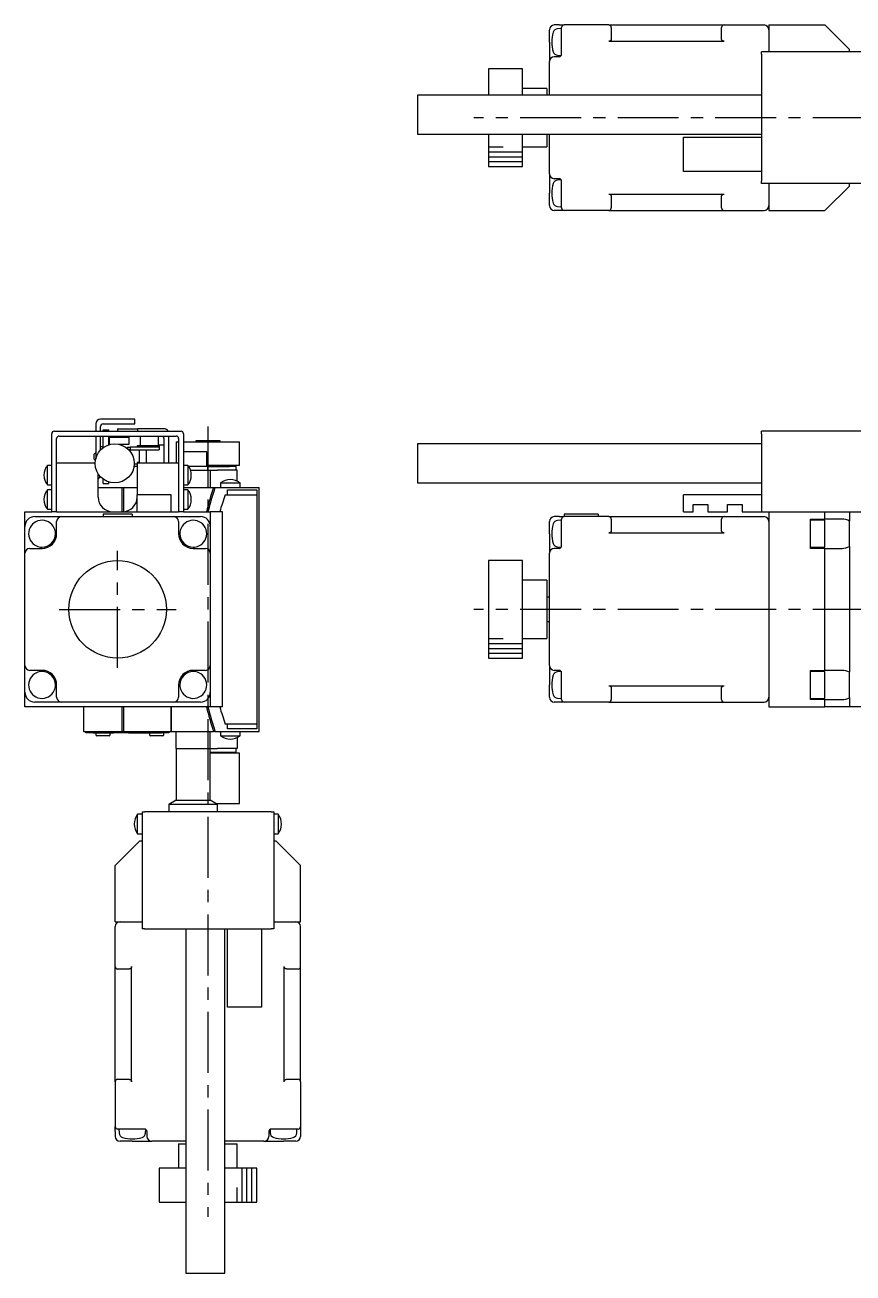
# Model space of a CAD drawing. Extents: x 164 to 837, y 27 to 496.
# Drawn here: x 164.2 to 334, y 240 to 495.8 of the extents above; entities that cross this region are included whole.
import ezdxf

# ---------------------------------------------------------------- set-up
doc = ezdxf.new("R2010")
doc.units = 0
doc.header["$LTSCALE"] = 10
doc.linetypes.add('CENTER', pattern=[2, 1.25, -0.25, 0.25, -0.25])
for name, color, linetype in [('1', 7, 'CONTINUOUS'), ('11', 7, 'CONTINUOUS'), ('2', 7, 'CONTINUOUS')]:
    doc.layers.add(name, color=color, linetype=linetype)

msp = doc.modelspace()

# ---------------------------------------------------------------- linework, layer by layer
at = {"layer": '1', "color": 7, "linetype": 'CONTINUOUS'}
for p, q in [((271.749999, 492.25), (271.749999, 494.75)), ((273.749999, 495.75), (272.749999, 495.75)), ((274.249999, 495), (273.446276, 494.957879)), ((273.749999, 495.75), (274.749999, 495.75)), ((274.249999, 493.75), (274.249999, 495.25)), ((274.249999, 489.664214), (274.249999, 493.75)), ((283.949999, 495.75), (274.749999, 495.75)), ((283.949999, 495.75), (307.549999, 495.75)), ((284.449999, 495.25), (284.449999, 493.75)), ((284.449999, 493.75), (284.449999, 492.898232)), ((307.049999, 493.75), (307.049999, 495.25)), ((307.049999, 492.898232), (307.049999, 493.75)), ((307.549999, 495.75), (315.749999, 495.75)), ((316.749999, 495.75), (316.749999, 490.25)), ((316.749999, 495.75), (328.249999, 495.75)), ((333.249999, 490.75), (328.249999, 495.75)), ((271.749999, 492.25), (271.749999, 488.25)), ((283.974533, 492.398835), (283.949999, 492.398232)), ((283.949999, 492.398232), (307.549999, 492.398232)), ((283.999008, 492.40064), (283.974533, 492.398835)), ((284.023364, 492.403644), (283.999008, 492.40064)), ((284.047544, 492.40784), (284.023364, 492.403644)), ((284.071489, 492.413217), (284.047544, 492.40784)), ((284.095141, 492.419762), (284.071489, 492.413217)), ((284.118444, 492.42746), (284.095141, 492.419762)), ((284.141341, 492.436293), (284.118444, 492.42746)), ((284.163777, 492.446238), (284.141341, 492.436293)), ((284.185697, 492.457272), (284.163777, 492.446238)), ((284.20705, 492.469368), (284.185697, 492.457272)), ((284.227784, 492.482497), (284.20705, 492.469368)), ((284.247849, 492.496629), (284.227784, 492.482497)), ((284.267196, 492.511727), (284.247849, 492.496629)), ((284.285778, 492.527757), (284.267196, 492.511727)), ((284.303552, 492.544679), (284.285778, 492.527757)), ((284.320475, 492.562453), (284.303552, 492.544679)), ((284.336504, 492.581036), (284.320475, 492.562453)), ((284.351603, 492.600383), (284.336504, 492.581036)), ((284.365734, 492.620447), (284.351603, 492.600383)), ((284.378863, 492.641181), (284.365734, 492.620447)), ((284.39096, 492.662534), (284.378863, 492.641181)), ((284.401994, 492.684455), (284.39096, 492.662534)), ((284.411939, 492.706891), (284.401994, 492.684455)), ((284.420771, 492.729787), (284.411939, 492.706891)), ((284.428469, 492.75309), (284.420771, 492.729787)), ((284.435015, 492.776742), (284.428469, 492.75309)), ((284.440392, 492.800687), (284.435015, 492.776742)), ((284.444587, 492.824867), (284.440392, 492.800687)), ((284.447591, 492.849224), (284.444587, 492.824867)), ((284.449397, 492.873698), (284.447591, 492.849224)), ((284.449999, 492.898232), (284.449397, 492.873698)), ((307.050601, 492.873698), (307.049999, 492.898232)), ((307.052407, 492.849224), (307.050601, 492.873698)), ((307.055411, 492.824867), (307.052407, 492.849224)), ((307.059606, 492.800687), (307.055411, 492.824867)), ((307.064983, 492.776742), (307.059606, 492.800687)), ((307.071529, 492.75309), (307.064983, 492.776742)), ((307.079227, 492.729787), (307.071529, 492.75309)), ((307.088059, 492.706891), (307.079227, 492.729787)), ((307.098004, 492.684455), (307.088059, 492.706891)), ((307.109038, 492.662534), (307.098004, 492.684455)), ((307.121135, 492.641181), (307.109038, 492.662534)), ((307.134264, 492.620447), (307.121135, 492.641181)), ((307.148395, 492.600383), (307.134264, 492.620447)), ((307.163494, 492.581036), (307.148395, 492.600383)), ((307.179523, 492.562453), (307.163494, 492.581036)), ((307.196446, 492.544679), (307.179523, 492.562453)), ((307.21422, 492.527757), (307.196446, 492.544679)), ((307.232802, 492.511727), (307.21422, 492.527757)), ((307.252149, 492.496629), (307.232802, 492.511727)), ((307.272214, 492.482497), (307.252149, 492.496629)), ((307.292948, 492.469368), (307.272214, 492.482497)), ((307.314301, 492.457272), (307.292948, 492.469368)), ((307.336221, 492.446238), (307.314301, 492.457272)), ((307.358657, 492.436293), (307.336221, 492.446238)), ((307.381554, 492.42746), (307.358657, 492.436293)), ((307.404857, 492.419762), (307.381554, 492.42746)), ((307.428509, 492.413217), (307.404857, 492.419762)), ((307.452454, 492.40784), (307.428509, 492.413217)), ((307.476634, 492.403644), (307.452454, 492.40784)), ((307.50099, 492.40064), (307.476634, 492.403644)), ((307.525465, 492.398835), (307.50099, 492.40064)), ((307.549999, 492.398232), (307.525465, 492.398835)), ((273.749999, 489.25), (272.749999, 489.25)), ((273.446276, 489.542121), (274.184962, 489.503408)), ((315.249999, 489.75), (315.249999, 490.25)), ((339.249999, 490.25), (315.249999, 490.25)), ((315.249999, 489.75), (315.249999, 463.75)), ((333.249999, 490.25), (333.249999, 490.75)), ((259.249999, 486.75), (259.249999, 481.35)), ((266.249999, 486.75), (259.249999, 486.75)), ((266.249999, 481.35), (266.249999, 486.75)), ((271.749999, 481.35), (271.749999, 488.25)), ((244.750001, 481.35), (244.750001, 477.35)), ((315.249999, 481.35), (244.750001, 481.35)), ((271.249999, 482.75), (266.249999, 482.75)), ((271.249999, 482.75), (271.249999, 481.35)), ((244.750001, 477.35), (244.750001, 473.35)), ((244.750001, 473.35), (315.249999, 473.35)), ((259.249999, 473.35), (259.249999, 466.75)), ((266.249999, 466.75), (266.249999, 473.35)), ((271.249999, 473.35), (271.249999, 470.75)), ((271.749999, 465.25), (271.749999, 473.35)), ((266.249999, 470.75), (271.249999, 470.75)), ((299.249999, 465.75), (299.249999, 472.75)), ((299.249999, 472.75), (315.249999, 472.75)), ((259.249999, 466.75), (266.249999, 466.75)), ((315.249999, 465.75), (299.249999, 465.75)), ((271.749999, 465.25), (271.749999, 461.25)), ((273.749999, 464.25), (272.749999, 464.25)), ((274.184962, 463.996592), (273.446276, 463.957879)), ((274.249999, 459.75), (274.249999, 463.835786)), ((315.249999, 463.25), (315.249999, 463.75)), ((339.249999, 463.25), (315.249999, 463.25)), ((316.749999, 463.25), (316.749999, 457.75)), ((333.249999, 462.75), (333.249999, 463.25)), ((271.749999, 458.75), (271.749999, 461.25)), ((283.949999, 461.101768), (307.549999, 461.101768)), ((283.949999, 461.101768), (283.974533, 461.101165)), ((283.974533, 461.101165), (283.999008, 461.09936)), ((283.999008, 461.09936), (284.023364, 461.096356)), ((284.023364, 461.096356), (284.047544, 461.09216)), ((284.047544, 461.09216), (284.071489, 461.086783)), ((284.071489, 461.086783), (284.095141, 461.080238)), ((284.095141, 461.080238), (284.118444, 461.07254)), ((284.118444, 461.07254), (284.141341, 461.063707)), ((284.141341, 461.063707), (284.163777, 461.053762)), ((284.163777, 461.053762), (284.185697, 461.042728)), ((284.185697, 461.042728), (284.20705, 461.030632)), ((284.20705, 461.030632), (284.227784, 461.017503)), ((284.227784, 461.017503), (284.247849, 461.003371)), ((284.247849, 461.003371), (284.267196, 460.988273)), ((284.267196, 460.988273), (284.285778, 460.972243)), ((284.285778, 460.972243), (284.303552, 460.955321)), ((284.303552, 460.955321), (284.320475, 460.937547)), ((284.320475, 460.937547), (284.336504, 460.918964)), ((284.336504, 460.918964), (284.351603, 460.899617)), ((284.351603, 460.899617), (284.365734, 460.879553)), ((284.365734, 460.879553), (284.378863, 460.858819)), ((284.378863, 460.858819), (284.39096, 460.837466)), ((284.39096, 460.837466), (284.401994, 460.815545)), ((284.401994, 460.815545), (284.411939, 460.793109)), ((284.411939, 460.793109), (284.420771, 460.770213)), ((284.420771, 460.770213), (284.428469, 460.74691)), ((284.428469, 460.74691), (284.435015, 460.723258)), ((284.435015, 460.723258), (284.440392, 460.699313)), ((284.440392, 460.699313), (284.444587, 460.675133)), ((284.444587, 460.675133), (284.447591, 460.650776)), ((284.447591, 460.650776), (284.449397, 460.626302)), ((284.449397, 460.626302), (284.449999, 460.601768)), ((284.449999, 460.601768), (284.449999, 459.75)), ((307.049999, 460.601768), (307.050601, 460.626302)), ((307.049999, 459.75), (307.049999, 460.601768)), ((307.050601, 460.626302), (307.052407, 460.650776)), ((307.052407, 460.650776), (307.055411, 460.675133)), ((307.055411, 460.675133), (307.059606, 460.699313)), ((307.059606, 460.699313), (307.064983, 460.723258)), ((307.064983, 460.723258), (307.071529, 460.74691)), ((307.071529, 460.74691), (307.079227, 460.770213)), ((307.079227, 460.770213), (307.088059, 460.793109)), ((307.088059, 460.793109), (307.098004, 460.815545)), ((307.098004, 460.815545), (307.109038, 460.837466)), ((307.109038, 460.837466), (307.121135, 460.858819)), ((307.121135, 460.858819), (307.134264, 460.879553)), ((307.134264, 460.879553), (307.148395, 460.899617)), ((307.148395, 460.899617), (307.163494, 460.918964)), ((307.163494, 460.918964), (307.179523, 460.937547)), ((307.179523, 460.937547), (307.196446, 460.955321)), ((307.196446, 460.955321), (307.21422, 460.972243)), ((307.21422, 460.972243), (307.232802, 460.988273)), ((307.232802, 460.988273), (307.252149, 461.003371)), ((307.252149, 461.003371), (307.272214, 461.017503)), ((307.272214, 461.017503), (307.292948, 461.030632)), ((307.292948, 461.030632), (307.314301, 461.042728)), ((307.314301, 461.042728), (307.336221, 461.053762)), ((307.336221, 461.053762), (307.358657, 461.063707)), ((307.358657, 461.063707), (307.381554, 461.07254)), ((307.381554, 461.07254), (307.404857, 461.080238)), ((307.404857, 461.080238), (307.428509, 461.086783)), ((307.428509, 461.086783), (307.452454, 461.09216)), ((307.452454, 461.09216), (307.476634, 461.096356)), ((307.476634, 461.096356), (307.50099, 461.09936)), ((307.50099, 461.09936), (307.525465, 461.101165)), ((307.525465, 461.101165), (307.549999, 461.101768)), ((328.249999, 457.75), (333.249999, 462.75)), ((273.446276, 458.542121), (274.249999, 458.5)), ((274.249999, 458.25), (274.249999, 459.75)), ((284.449999, 459.75), (284.449999, 458.25)), ((307.049999, 458.25), (307.049999, 459.75)), ((273.749999, 457.75), (272.749999, 457.75)), ((274.749999, 457.75), (273.749999, 457.75)), ((283.949999, 457.75), (274.749999, 457.75)), ((283.949999, 457.75), (307.549999, 457.75)), ((307.549999, 457.75), (315.749999, 457.75)), ((316.749999, 457.75), (328.249999, 457.75)), ((186.75, 414.999999), (179.75, 414.999999)), ((186.75, 413.999999), (186.75, 414.999999)), ((169.75, 395.999999), (169.75, 411.999999)), ((170.25, 412.499999), (196.25, 412.499999)), ((178.75, 413.999999), (178.75, 412.499999)), ((179.75, 412.499999), (179.75, 413.499999)), ((180.25, 413.999999), (186.75, 413.999999)), ((180.25, 412.499999), (180.25, 412.799999)), ((180.25, 412.799999), (181.45, 412.799999)), ((181.45, 412.499999), (181.45, 412.799999)), ((183.25, 412.999999), (187.31253, 412.999999)), ((183.25, 412.999999), (183.25, 412.499999)), ((187.31253, 412.999999), (187.31253, 412.499999)), ((192.75, 412.999999), (187.31253, 412.999999)), ((196.75, 411.999999), (196.75, 395.999999)), ((315.249999, 411.999999), (315.249999, 412.499999)), ((339.249999, 412.499999), (315.249999, 412.499999)), ((315.249999, 411.999999), (315.249999, 395.999999)), ((170.75, 395.999999), (170.75, 410.999999)), ((171.25, 411.499999), (195.25, 411.499999)), ((178.75, 411.499999), (178.75, 406.788818)), ((179.75, 408.654994), (179.75, 411.499999)), ((180.25, 409.299999), (179.75, 409.299999)), ((180.25, 409.099999), (180.25, 411.499999)), ((181.45, 409.715756), (181.45, 411.499999)), ((181.45, 410.299999), (181.55, 410.299999)), ((181.55, 411.499999), (181.55, 411.299999)), ((181.55, 409.745776), (181.55, 411.299999)), ((181.55, 411.299999), (185.55, 411.299999)), ((185.55, 409.799999), (183.538819, 409.799999)), ((185.249883, 409.199999), (185.249883, 408.939836)), ((185.249883, 409.199999), (185.795799, 409.199999)), ((185.55, 411.299999), (185.55, 409.799999)), ((185.795799, 409.199999), (185.795799, 408.699999)), ((191.749844, 409.199999), (185.795799, 409.199999)), ((191.75, 409.499999), (187.25, 409.499999)), ((187.25, 409.499999), (187.25, 409.199999)), ((187.85, 411.499999), (187.85, 409.499999)), ((191.65, 409.499999), (191.65, 411.499999)), ((191.749844, 409.199999), (191.749844, 408.699999)), ((191.749961, 409.199999), (191.749844, 409.199999)), ((191.75, 409.699999), (192.75, 409.699999)), ((191.75, 409.699999), (191.75, 408.699999)), ((192.75, 410.999999), (192.75, 405.999999)), ((193.75, 405.999999), (193.75, 411.499999)), ((195.25, 410.299999), (195.75, 410.299999)), ((195.25, 410.299999), (195.25, 405.999999)), ((195.75, 410.999999), (195.75, 395.999999)), ((196.75, 410.299999), (208.25, 410.299999)), ((201.75, 410.499999), (199.25, 410.499999)), ((199.25, 410.499999), (199.25, 410.299999)), ((204.25, 410.499999), (201.75, 410.499999)), ((204.25, 410.299999), (204.25, 410.499999)), ((208.25, 405.499999), (208.25, 410.299999)), ((244.750001, 409.899999), (244.750001, 401.899999)), ((315.249999, 409.899999), (244.750001, 409.899999)), ((178.75, 408.099999), (178.45, 407.799999)), ((178.45, 406.799999), (178.45, 407.799999)), ((178.45, 406.799999), (178.702719, 406.54728)), ((185.795799, 408.699999), (185.506571, 408.699999)), ((185.795799, 408.699999), (191.749844, 408.699999)), ((187.75, 405.999999), (187.75, 408.699999)), ((189.160616, 405.999999), (189.160616, 408.699999)), ((191.75, 408.699999), (191.749857, 408.699999)), ((198.75, 408.299999), (196.75, 408.299999)), ((201.5, 408.299999), (198.75, 408.299999)), ((201.5, 405.299999), (201.5, 408.299999)), ((168.852001, 404.137781), (168.852001, 405.499999)), ((169.75, 405.499999), (168.852001, 405.499999)), ((168.852001, 401.499999), (168.852001, 404.137781)), ((170.75, 405.999999), (178.65125, 405.999999)), ((187.25, 405.299999), (186.604744, 405.299999)), ((186.64875, 405.799999), (187.25, 405.799999)), ((187.75, 406.099999), (187.25, 406.099999)), ((187.25, 406.099999), (187.25, 405.999999)), ((187.25, 405.999999), (187.25, 399.499999)), ((187.25, 405.999999), (195.75, 405.999999)), ((197.647999, 405.499999), (196.75, 405.499999)), ((197.647999, 405.499999), (197.647999, 403.85153)), ((201.75, 405.299999), (197.795751, 405.299999)), ((198.189737, 404.499999), (202.25, 404.499999)), ((208.25, 405.499999), (201.5, 405.499999)), ((207.549662, 405.299999), (201.75, 405.299999)), ((201.75, 405.299999), (206.159743, 405.299999)), ((201.75, 404.499999), (201.75, 405.299999)), ((202.25, 404.499999), (202.25, 400.999999)), ((202.25, 404.499999), (203.75, 404.499999)), ((207.75, 404.499999), (203.75, 404.499999)), ((205.25, 405.299999), (205.25, 405.499999)), ((207.55, 405.299999), (205.25, 405.299999)), ((205.25, 405.299999), (206.16, 405.299999)), ((207.55, 405.299999), (207.549662, 405.299999)), ((207.55, 404.499999), (207.55, 405.299999)), ((207.75, 402.277498), (207.75, 404.499999)), ((179.25, 398.999999), (179.25, 403.792868)), ((179.25, 402.699999), (179.603553, 403.053552)), ((180.25, 401.799999), (180.25, 402.699999)), ((180.25, 401.799999), (181.45, 401.799999)), ((181.45, 401.799999), (181.45, 402.084242)), ((197.647999, 403.85153), (197.647999, 401.499999)), ((204.35, 401.897998), (208.35, 401.897998)), ((204.35, 401.897998), (204.35, 400.999999)), ((204.35, 401.897998), (204.35, 400.999999)), ((208.35, 400.999999), (208.35, 401.897998)), ((208.35, 400.999999), (208.35, 401.897998)), ((244.750001, 401.899999), (315.249999, 401.899999)), ((168.852001, 401.499999), (169.75, 401.499999)), ((168.852001, 399.137781), (168.852001, 400.499999)), ((169.75, 400.499999), (168.852001, 400.499999)), ((168.852001, 396.499999), (168.852001, 399.137781)), ((179.25, 400.999999), (184.148543, 400.999999)), ((184.148543, 400.999999), (184.45856, 400.999999)), ((184.148543, 395.999999), (184.148543, 400.999999)), ((184.45856, 400.999999), (184.45856, 396.007257)), ((184.45856, 400.999999), (187.25, 400.999999)), ((187.25, 395.999999), (187.25, 399.499999)), ((194.25, 399.499999), (187.25, 399.499999)), ((194.25, 395.999999), (194.25, 399.499999)), ((196.75, 401.499999), (197.647999, 401.499999)), ((196.75, 400.999999), (202.889222, 400.999999)), ((197.647999, 400.499999), (196.75, 400.499999)), ((197.647999, 400.499999), (197.647999, 398.85153)), ((202.889222, 400.999999), (203.204559, 400.999999)), ((203.204559, 400.999999), (212.25, 400.999999)), ((205.31253, 399.499999), (210.75, 399.499999)), ((205.75, 400.499999), (211.75, 400.499999)), ((205.75, 399.499999), (205.75, 400.499999)), ((210.75, 399.499999), (211.75, 399.499999)), ((211.75, 400.499999), (211.75, 399.499999)), ((211.75, 399.499999), (211.75, 352.499999)), ((212.25, 350.999999), (212.25, 400.999999)), ((299.249999, 395.999999), (299.249999, 399.499999)), ((315.249999, 399.499999), (299.249999, 399.499999)), ((168.852001, 396.499999), (169.75, 396.499999)), ((196.75, 396.499999), (197.647999, 396.499999)), ((197.647999, 398.85153), (197.647999, 396.499999)), ((301.249999, 397.499999), (304.249999, 397.499999)), ((301.249999, 395.999999), (301.249999, 397.499999)), ((304.249999, 397.499999), (304.249999, 395.999999)), ((308.249999, 397.499999), (311.249999, 397.499999)), ((308.249999, 395.999999), (308.249999, 397.499999)), ((311.249999, 397.499999), (311.249999, 395.999999)), ((164.25, 392.999999), (164.25, 395.999999)), ((164.25, 395.999999), (169.75, 395.999999)), ((166.25, 394.999999), (170.335786, 394.999999)), ((166.25, 394.999999), (167.601768, 394.999999)), ((170.75, 395.999999), (169.75, 395.999999)), ((170.335786, 394.999999), (171.75, 394.999999)), ((170.75, 395.999999), (187.25, 395.999999)), ((170.75, 391.499999), (170.75, 393.999999)), ((171.75, 394.999999), (194.75, 394.999999)), ((180.25, 395.499999), (180.25, 394.999999)), ((186.25, 395.499999), (180.25, 395.499999)), ((186.25, 395.499999), (186.25, 394.999999)), ((187.25, 395.999999), (194.25, 395.999999)), ((194.25, 395.999999), (195.75, 395.999999)), ((194.75, 394.999999), (196.164214, 394.999999)), ((196.75, 395.999999), (195.75, 395.999999)), ((195.75, 393.999999), (195.75, 391.499999)), ((196.164214, 394.999999), (200.25, 394.999999)), ((196.75, 395.999999), (202.25, 395.999999)), ((198.898232, 394.999999), (200.25, 394.999999)), ((204.75, 395.999999), (202.25, 395.999999)), ((202.25, 395.999999), (202.25, 392.999999)), ((204.75, 355.999999), (204.75, 395.999999)), ((271.749999, 391.499999), (271.749999, 393.999999)), ((273.749999, 394.999999), (272.749999, 394.999999)), ((274.249999, 394.249999), (273.446276, 394.207878)), ((273.749999, 394.999999), (274.749999, 394.999999)), ((274.249999, 392.999999), (274.249999, 394.499999)), ((274.749999, 395.499999), (274.749999, 394.999999)), ((281.749999, 395.499999), (274.749999, 395.499999)), ((283.949999, 394.999999), (274.749999, 394.999999)), ((281.749999, 395.499999), (281.749999, 394.999999)), ((283.949999, 394.999999), (307.549999, 394.999999)), ((284.449999, 394.499999), (284.449999, 392.999999)), ((299.249999, 395.999999), (301.249999, 395.999999)), ((304.249999, 395.999999), (308.249999, 395.999999)), ((307.049999, 392.999999), (307.049999, 394.499999)), ((307.549999, 394.999999), (315.749999, 394.999999)), ((311.249999, 395.999999), (315.249999, 395.999999)), ((315.249999, 395.999999), (316.749999, 395.999999)), ((316.749999, 395.999999), (316.749999, 355.999999)), ((316.749999, 395.999999), (328.249999, 395.999999)), ((325.249999, 394.499999), (328.249999, 394.499999)), ((325.249999, 388.499999), (325.249999, 394.499999)), ((328.249999, 394.249999), (325.249999, 394.249999)), ((328.249999, 394.499999), (328.249999, 395.999999)), ((328.249999, 395.999999), (333.249999, 395.999999)), ((331.749999, 394.499999), (328.249999, 394.499999)), ((328.249999, 388.749999), (328.249999, 394.249999)), ((328.249999, 388.749999), (328.249999, 394.249999)), ((333.249999, 395.999999), (333.249999, 394.098075)), ((333.249999, 395.999999), (339.249999, 395.999999)), ((333.249999, 391.499999), (333.249999, 394.098075)), ((164.25, 388.914213), (164.25, 392.999999)), ((164.25, 391.648231), (164.25, 392.999999)), ((202.25, 392.999999), (202.25, 388.914213)), ((202.25, 392.999999), (202.25, 391.648231)), ((271.749999, 391.499999), (271.749999, 387.499999)), ((274.249999, 388.914213), (274.249999, 392.999999)), ((283.974533, 391.648834), (283.949999, 391.648231)), ((283.949999, 391.648231), (307.549999, 391.648231)), ((283.999008, 391.650639), (283.974533, 391.648834)), ((284.023364, 391.653643), (283.999008, 391.650639)), ((284.047544, 391.657839), (284.023364, 391.653643)), ((284.071489, 391.663216), (284.047544, 391.657839)), ((284.095141, 391.669761), (284.071489, 391.663216)), ((284.118444, 391.677459), (284.095141, 391.669761)), ((284.141341, 391.686292), (284.118444, 391.677459)), ((284.163777, 391.696237), (284.141341, 391.686292)), ((284.185697, 391.707271), (284.163777, 391.696237)), ((284.20705, 391.719367), (284.185697, 391.707271)), ((284.227784, 391.732496), (284.20705, 391.719367)), ((284.247849, 391.746628), (284.227784, 391.732496)), ((284.267196, 391.761726), (284.247849, 391.746628)), ((284.285778, 391.777756), (284.267196, 391.761726)), ((284.303552, 391.794678), (284.285778, 391.777756)), ((284.320475, 391.812452), (284.303552, 391.794678)), ((284.336504, 391.831035), (284.320475, 391.812452)), ((284.351603, 391.850382), (284.336504, 391.831035)), ((284.365734, 391.870446), (284.351603, 391.850382)), ((284.378863, 391.89118), (284.365734, 391.870446)), ((284.39096, 391.912533), (284.378863, 391.89118)), ((284.401994, 391.934454), (284.39096, 391.912533)), ((284.411939, 391.95689), (284.401994, 391.934454)), ((284.420771, 391.979786), (284.411939, 391.95689)), ((284.428469, 392.003089), (284.420771, 391.979786)), ((284.435015, 392.026741), (284.428469, 392.003089)), ((284.440392, 392.050686), (284.435015, 392.026741)), ((284.444587, 392.074866), (284.440392, 392.050686)), ((284.447591, 392.099223), (284.444587, 392.074866)), ((284.449397, 392.123697), (284.447591, 392.099223)), ((284.449999, 392.148231), (284.449397, 392.123697)), ((284.449999, 392.999999), (284.449999, 392.148231)), ((307.049999, 392.148231), (307.049999, 392.999999)), ((307.050601, 392.123697), (307.049999, 392.148231)), ((307.052407, 392.099223), (307.050601, 392.123697)), ((307.055411, 392.074866), (307.052407, 392.099223)), ((307.059606, 392.050686), (307.055411, 392.074866)), ((307.064983, 392.026741), (307.059606, 392.050686)), ((307.071529, 392.003089), (307.064983, 392.026741)), ((307.079227, 391.979786), (307.071529, 392.003089)), ((307.088059, 391.95689), (307.079227, 391.979786)), ((307.098004, 391.934454), (307.088059, 391.95689)), ((307.109038, 391.912533), (307.098004, 391.934454)), ((307.121135, 391.89118), (307.109038, 391.912533)), ((307.134264, 391.870446), (307.121135, 391.89118)), ((307.148395, 391.850382), (307.134264, 391.870446)), ((307.163494, 391.831035), (307.148395, 391.850382)), ((307.179523, 391.812452), (307.163494, 391.831035)), ((307.196446, 391.794678), (307.179523, 391.812452)), ((307.21422, 391.777756), (307.196446, 391.794678)), ((307.232802, 391.761726), (307.21422, 391.777756)), ((307.252149, 391.746628), (307.232802, 391.761726)), ((307.272214, 391.732496), (307.252149, 391.746628)), ((307.292948, 391.719367), (307.272214, 391.732496)), ((307.314301, 391.707271), (307.292948, 391.719367)), ((307.336221, 391.696237), (307.314301, 391.707271)), ((307.358657, 391.686292), (307.336221, 391.696237)), ((307.381554, 391.677459), (307.358657, 391.686292)), ((307.404857, 391.669761), (307.381554, 391.677459)), ((307.428509, 391.663216), (307.404857, 391.669761)), ((307.452454, 391.657839), (307.428509, 391.663216)), ((307.476634, 391.653643), (307.452454, 391.657839)), ((307.50099, 391.650639), (307.476634, 391.653643)), ((307.525465, 391.648834), (307.50099, 391.650639)), ((307.549999, 391.648231), (307.525465, 391.648834)), ((333.249999, 388.901923), (333.249999, 391.499999)), ((164.25, 387.499999), (164.25, 388.914213)), ((202.25, 388.914213), (202.25, 387.499999)), ((273.446276, 388.79212), (274.184962, 388.753407)), ((325.249999, 388.749999), (328.249999, 388.749999)), ((333.249999, 388.901923), (333.249999, 363.098075)), ((164.25, 364.499999), (164.25, 387.499999)), ((165.25, 388.499999), (167.75, 388.499999)), ((198.75, 388.499999), (201.25, 388.499999)), ((202.25, 387.499999), (202.25, 364.499999)), ((271.749999, 364.499999), (271.749999, 387.499999)), ((273.749999, 388.499999), (272.749999, 388.499999)), ((328.249999, 388.499999), (325.249999, 388.499999)), ((328.249999, 363.499999), (328.249999, 388.499999)), ((328.249999, 388.499999), (331.749999, 388.499999)), ((259.249999, 385.999999), (259.249999, 375.999999)), ((266.249999, 385.999999), (259.249999, 385.999999)), ((266.249999, 375.999999), (266.249999, 385.999999)), ((271.249999, 381.999999), (266.249999, 381.999999)), ((271.249999, 381.999999), (271.249999, 375.999999)), ((259.249999, 375.999999), (259.249999, 365.999999)), ((266.249999, 365.999999), (266.249999, 375.999999)), ((271.749999, 378.499999), (271.249999, 378.499999)), ((271.249999, 375.999999), (271.249999, 369.999999)), ((271.249999, 373.499999), (271.749999, 373.499999)), ((266.249999, 369.999999), (271.249999, 369.999999)), ((259.249999, 365.999999), (266.249999, 365.999999)), ((164.25, 363.085785), (164.25, 364.499999)), ((167.75, 363.499999), (165.25, 363.499999)), ((201.25, 363.499999), (198.75, 363.499999)), ((202.25, 364.499999), (202.25, 363.085785)), ((271.749999, 364.499999), (271.749999, 360.499999)), ((273.749999, 363.499999), (272.749999, 363.499999)), ((274.184962, 363.246591), (273.446276, 363.207878)), ((325.249999, 357.499999), (325.249999, 363.499999)), ((325.249999, 363.499999), (328.249999, 363.499999)), ((328.249999, 363.249999), (325.249999, 363.249999)), ((331.749999, 363.499999), (328.249999, 363.499999)), ((328.249999, 357.749999), (328.249999, 363.249999)), ((328.249999, 357.749999), (328.249999, 363.249999)), ((164.25, 358.999999), (164.25, 363.085785)), ((202.25, 363.085785), (202.25, 358.999999)), ((274.249999, 358.999999), (274.249999, 363.085785)), ((333.249999, 360.499999), (333.249999, 363.098075)), ((164.25, 358.999999), (164.25, 360.351767)), ((164.25, 355.999999), (164.25, 358.999999)), ((170.75, 357.999999), (170.75, 360.499999)), ((195.75, 360.499999), (195.75, 357.999999)), ((202.25, 360.351767), (202.25, 358.999999)), ((202.25, 358.999999), (202.25, 355.999999)), ((271.749999, 357.999999), (271.749999, 360.499999)), ((274.249999, 357.499999), (274.249999, 358.999999)), ((283.949999, 360.351767), (307.549999, 360.351767)), ((283.949999, 360.351767), (283.974533, 360.351164)), ((283.974533, 360.351164), (283.999008, 360.349359)), ((283.999008, 360.349359), (284.023364, 360.346355)), ((284.023364, 360.346355), (284.047544, 360.342159)), ((284.047544, 360.342159), (284.071489, 360.336782)), ((284.071489, 360.336782), (284.095141, 360.330237)), ((284.095141, 360.330237), (284.118444, 360.322539)), ((284.118444, 360.322539), (284.141341, 360.313706)), ((284.141341, 360.313706), (284.163777, 360.303761)), ((284.163777, 360.303761), (284.185697, 360.292727)), ((284.185697, 360.292727), (284.20705, 360.280631)), ((284.20705, 360.280631), (284.227784, 360.267502)), ((284.227784, 360.267502), (284.247849, 360.25337)), ((284.247849, 360.25337), (284.267196, 360.238272)), ((284.267196, 360.238272), (284.285778, 360.222242)), ((284.285778, 360.222242), (284.303552, 360.20532)), ((284.303552, 360.20532), (284.320475, 360.187546)), ((284.320475, 360.187546), (284.336504, 360.168963)), ((284.336504, 360.168963), (284.351603, 360.149616)), ((284.351603, 360.149616), (284.365734, 360.129552)), ((284.365734, 360.129552), (284.378863, 360.108818)), ((284.378863, 360.108818), (284.39096, 360.087465)), ((284.39096, 360.087465), (284.401994, 360.065544)), ((284.401994, 360.065544), (284.411939, 360.043108)), ((284.411939, 360.043108), (284.420771, 360.020212)), ((284.420771, 360.020212), (284.428469, 359.996909)), ((284.428469, 359.996909), (284.435015, 359.973257)), ((284.435015, 359.973257), (284.440392, 359.949312)), ((284.440392, 359.949312), (284.444587, 359.925132)), ((284.444587, 359.925132), (284.447591, 359.900775)), ((284.447591, 359.900775), (284.449397, 359.876301)), ((284.449397, 359.876301), (284.449999, 359.851767)), ((284.449999, 359.851767), (284.449999, 358.999999)), ((284.449999, 358.999999), (284.449999, 357.499999)), ((307.049999, 359.851767), (307.050601, 359.876301)), ((307.049999, 358.999999), (307.049999, 359.851767)), ((307.049999, 357.499999), (307.049999, 358.999999)), ((307.050601, 359.876301), (307.052407, 359.900775)), ((307.052407, 359.900775), (307.055411, 359.925132)), ((307.055411, 359.925132), (307.059606, 359.949312)), ((307.059606, 359.949312), (307.064983, 359.973257)), ((307.064983, 359.973257), (307.071529, 359.996909)), ((307.071529, 359.996909), (307.079227, 360.020212)), ((307.079227, 360.020212), (307.088059, 360.043108)), ((307.088059, 360.043108), (307.098004, 360.065544)), ((307.098004, 360.065544), (307.109038, 360.087465)), ((307.109038, 360.087465), (307.121135, 360.108818)), ((307.121135, 360.108818), (307.134264, 360.129552)), ((307.134264, 360.129552), (307.148395, 360.149616)), ((307.148395, 360.149616), (307.163494, 360.168963)), ((307.163494, 360.168963), (307.179523, 360.187546)), ((307.179523, 360.187546), (307.196446, 360.20532)), ((307.196446, 360.20532), (307.21422, 360.222242)), ((307.21422, 360.222242), (307.232802, 360.238272)), ((307.232802, 360.238272), (307.252149, 360.25337)), ((307.252149, 360.25337), (307.272214, 360.267502)), ((307.272214, 360.267502), (307.292948, 360.280631)), ((307.292948, 360.280631), (307.314301, 360.292727)), ((307.314301, 360.292727), (307.336221, 360.303761)), ((307.336221, 360.303761), (307.358657, 360.313706)), ((307.358657, 360.313706), (307.381554, 360.322539)), ((307.381554, 360.322539), (307.404857, 360.330237)), ((307.404857, 360.330237), (307.428509, 360.336782)), ((307.428509, 360.336782), (307.452454, 360.342159)), ((307.452454, 360.342159), (307.476634, 360.346355)), ((307.476634, 360.346355), (307.50099, 360.349359)), ((307.50099, 360.349359), (307.525465, 360.351164)), ((307.525465, 360.351164), (307.549999, 360.351767)), ((333.249999, 357.901923), (333.249999, 360.499999)), ((202.25, 355.999999), (164.25, 355.999999)), ((170.335786, 356.999999), (166.25, 356.999999)), ((167.601768, 356.999999), (166.25, 356.999999)), ((171.75, 356.999999), (170.335786, 356.999999)), ((194.75, 356.999999), (171.75, 356.999999)), ((176.25, 355.999999), (176.25, 350.999999)), ((184.148543, 350.999999), (184.148543, 355.999999)), ((184.45856, 355.999999), (184.45856, 350.999999)), ((194.25, 355.999999), (194.25, 350.999999)), ((194.25, 350.999999), (194.25, 355.999999)), ((196.164214, 356.999999), (194.75, 356.999999)), ((200.25, 356.999999), (196.164214, 356.999999)), ((200.25, 356.999999), (198.898232, 356.999999)), ((204.75, 355.999999), (202.25, 355.999999)), ((273.749999, 356.999999), (272.749999, 356.999999)), ((273.446276, 357.79212), (274.249999, 357.749999)), ((274.749999, 356.999999), (273.749999, 356.999999)), ((283.949999, 356.999999), (274.749999, 356.999999)), ((283.949999, 356.999999), (307.549999, 356.999999)), ((307.549999, 356.999999), (315.749999, 356.999999)), ((316.749999, 355.999999), (328.249999, 355.999999)), ((325.249999, 357.749999), (328.249999, 357.749999)), ((328.249999, 357.499999), (325.249999, 357.499999)), ((328.249999, 355.999999), (328.249999, 357.499999)), ((328.249999, 357.499999), (331.749999, 357.499999)), ((333.249999, 355.999999), (328.249999, 355.999999)), ((333.249999, 357.901923), (333.249999, 355.999999)), ((339.249999, 355.999999), (333.249999, 355.999999)), ((176.25, 350.999999), (184.148543, 350.999999)), ((176.75, 350.699999), (176.75, 350.999999)), ((178.25, 350.699999), (176.75, 350.699999)), ((178.25, 350.699999), (182.417235, 350.699999)), ((178.75, 350.449999), (178.75, 350.349999)), ((181.75, 350.349999), (181.75, 350.449999)), ((183.917235, 350.699999), (182.417235, 350.699999)), ((183.917235, 350.699999), (183.917235, 350.999999)), ((184.043982, 350.699999), (183.917235, 350.699999)), ((185.501649, 350.699999), (184.043982, 350.699999)), ((184.45856, 350.999999), (184.148543, 350.999999)), ((184.45856, 350.999999), (194.25, 350.999999)), ((185.501649, 350.699999), (192.25, 350.699999)), ((189.75, 350.449999), (189.75, 350.349999)), ((193.75, 350.699999), (192.25, 350.699999)), ((192.75, 350.349999), (192.75, 350.449999)), ((193.75, 350.999999), (193.75, 350.699999)), ((194.25, 350.999999), (202.889222, 350.999999)), ((195.25, 347.499999), (195.25, 350.999999)), ((202.25, 347.499999), (202.25, 350.999999)), ((203.204559, 350.999999), (202.889222, 350.999999)), ((203.204559, 350.999999), (212.25, 350.999999)), ((204.35, 350.999999), (204.35, 350.102)), ((204.35, 350.999999), (204.35, 350.102)), ((210.75, 352.499999), (205.31253, 352.499999)), ((205.75, 351.499999), (205.75, 352.499999)), ((211.75, 351.499999), (205.75, 351.499999)), ((208.35, 350.102), (208.35, 350.999999)), ((208.35, 350.102), (208.35, 350.999999)), ((211.75, 352.499999), (210.75, 352.499999)), ((211.75, 352.499999), (211.75, 351.499999)), ((181.5, 350.099999), (179, 350.099999)), ((181.490149, 350.099999), (179, 350.099999)), ((181.5, 350.099999), (181.490149, 350.099999)), ((192.5, 350.099999), (190, 350.099999)), ((192.490149, 350.099999), (190, 350.099999)), ((192.5, 350.099999), (192.490149, 350.099999)), ((204.35, 350.102), (208.35, 350.102)), ((207.75, 349.7225), (207.75, 347.499999)), ((195.25, 347.499999), (198.75, 347.499999)), ((195.25, 347.499999), (195.25, 336.866024)), ((198.75, 347.499999), (202.25, 347.499999)), ((207.549662, 346.699999), (202.230452, 346.699999)), ((202.25, 347.499999), (203.75, 347.499999)), ((202.25, 336.866024), (202.25, 347.499999)), ((202.25, 346.699999), (206.159743, 346.699999)), ((208.25, 346.499999), (202.25, 346.499999)), ((207.75, 347.499999), (203.75, 347.499999)), ((207.55, 346.699999), (205.25, 346.699999)), ((205.25, 346.699999), (206.16, 346.699999)), ((205.25, 346.499999), (205.25, 346.699999)), ((207.55, 346.699999), (207.549662, 346.699999)), ((207.55, 346.699999), (207.55, 347.499999)), ((208.25, 341.699999), (208.25, 346.499999)), ((208.25, 336.199999), (208.25, 341.699999)), ((195.25, 336.866024), (193.75, 335.999999)), ((203.75, 335.999999), (193.75, 335.999999)), ((193.75, 335.999999), (193.75, 334.499999)), ((195.25, 336.866024), (202.25, 336.866024)), ((203.75, 335.999999), (202.25, 336.866024)), ((203.40359, 336.199999), (208.25, 336.199999)), ((203.75, 335.999999), (203.75, 336.199999)), ((203.75, 334.499999), (203.75, 335.999999)), ((203.75, 335.499999), (203.75, 335.999999)), ((187.352001, 330.104416), (187.352001, 333.999999)), ((188.25, 333.999999), (187.352001, 333.999999)), ((188.25, 334.499999), (188.25, 310.499999)), ((188.25, 334.499999), (188.75, 334.499999)), ((214.75, 334.499999), (188.75, 334.499999)), ((214.75, 334.499999), (215.25, 334.499999)), ((215.25, 334.499999), (215.25, 310.499999)), ((216.147999, 333.999999), (215.25, 333.999999)), ((216.147999, 333.999999), (216.147999, 330.031135)), ((187.352001, 329.999999), (187.352001, 330.104416)), ((187.352001, 329.999999), (188.25, 329.999999)), ((215.25, 329.999999), (216.147999, 329.999999)), ((216.147999, 330.031135), (216.147999, 329.999999)), ((187.75, 328.499999), (182.75, 323.499999)), ((188.25, 328.499999), (187.75, 328.499999)), ((215.75, 328.499999), (215.25, 328.499999)), ((220.75, 323.499999), (215.75, 328.499999)), ((182.75, 311.999999), (182.75, 323.499999)), ((220.75, 311.999999), (220.75, 323.499999)), ((182.75, 311.999999), (188.25, 311.999999)), ((182.75, 302.799999), (182.75, 310.999999)), ((188.75, 310.499999), (188.25, 310.499999)), ((188.75, 310.499999), (214.75, 310.499999)), ((197.25, 310.499999), (197.25, 240.000001)), ((205.25, 240.000001), (205.25, 310.499999)), ((205.75, 294.499999), (205.75, 310.499999)), ((212.75, 310.499999), (212.75, 294.499999)), ((215.25, 310.499999), (214.75, 310.499999)), ((215.25, 311.999999), (220.75, 311.999999)), ((220.75, 302.799999), (220.75, 310.999999)), ((182.75, 279.199999), (182.75, 302.799999)), ((184.75, 302.299999), (183.25, 302.299999)), ((185.601768, 302.299999), (184.75, 302.299999)), ((185.626302, 302.300601), (185.601768, 302.299999)), ((185.650776, 302.302407), (185.626302, 302.300601)), ((185.675133, 302.305411), (185.650776, 302.302407)), ((185.699313, 302.309606), (185.675133, 302.305411)), ((185.723258, 302.314983), (185.699313, 302.309606)), ((185.74691, 302.321529), (185.723258, 302.314983)), ((185.770213, 302.329227), (185.74691, 302.321529)), ((185.793109, 302.338059), (185.770213, 302.329227)), ((185.815545, 302.348004), (185.793109, 302.338059)), ((185.837466, 302.359038), (185.815545, 302.348004)), ((185.858819, 302.371135), (185.837466, 302.359038)), ((185.879553, 302.384264), (185.858819, 302.371135)), ((185.899617, 302.398395), (185.879553, 302.384264)), ((185.918964, 302.413494), (185.899617, 302.398395)), ((185.937547, 302.429523), (185.918964, 302.413494)), ((185.955321, 302.446446), (185.937547, 302.429523)), ((185.972243, 302.46422), (185.955321, 302.446446)), ((185.988273, 302.482802), (185.972243, 302.46422)), ((186.003371, 302.502149), (185.988273, 302.482802)), ((186.017503, 302.522214), (186.003371, 302.502149)), ((186.030632, 302.542948), (186.017503, 302.522214)), ((186.042728, 302.564301), (186.030632, 302.542948)), ((186.053762, 302.586221), (186.042728, 302.564301)), ((186.063707, 302.608657), (186.053762, 302.586221)), ((186.07254, 302.631554), (186.063707, 302.608657)), ((186.080238, 302.654857), (186.07254, 302.631554)), ((186.086783, 302.678509), (186.080238, 302.654857)), ((186.09216, 302.702454), (186.086783, 302.678509)), ((186.096356, 302.726634), (186.09216, 302.702454)), ((186.09936, 302.75099), (186.096356, 302.726634)), ((186.101165, 302.775465), (186.09936, 302.75099)), ((186.101768, 302.799999), (186.101165, 302.775465)), ((186.101768, 279.199999), (186.101768, 302.799999)), ((217.398232, 279.199999), (217.398232, 302.799999)), ((217.398835, 302.775465), (217.398232, 302.799999)), ((217.40064, 302.75099), (217.398835, 302.775465)), ((217.403644, 302.726634), (217.40064, 302.75099)), ((217.40784, 302.702454), (217.403644, 302.726634)), ((217.413217, 302.678509), (217.40784, 302.702454)), ((217.419762, 302.654857), (217.413217, 302.678509)), ((217.42746, 302.631554), (217.419762, 302.654857)), ((217.436293, 302.608657), (217.42746, 302.631554)), ((217.446238, 302.586221), (217.436293, 302.608657)), ((217.457272, 302.564301), (217.446238, 302.586221)), ((217.469368, 302.542948), (217.457272, 302.564301)), ((217.482497, 302.522214), (217.469368, 302.542948)), ((217.496629, 302.502149), (217.482497, 302.522214)), ((217.511727, 302.482802), (217.496629, 302.502149)), ((217.527757, 302.46422), (217.511727, 302.482802)), ((217.544679, 302.446446), (217.527757, 302.46422)), ((217.562453, 302.429523), (217.544679, 302.446446)), ((217.581036, 302.413494), (217.562453, 302.429523)), ((217.600383, 302.398395), (217.581036, 302.413494)), ((217.620447, 302.384264), (217.600383, 302.398395)), ((217.641181, 302.371135), (217.620447, 302.384264)), ((217.662534, 302.359038), (217.641181, 302.371135)), ((217.684455, 302.348004), (217.662534, 302.359038)), ((217.706891, 302.338059), (217.684455, 302.348004)), ((217.729787, 302.329227), (217.706891, 302.338059)), ((217.75309, 302.321529), (217.729787, 302.329227)), ((217.776742, 302.314983), (217.75309, 302.321529)), ((217.800687, 302.309606), (217.776742, 302.314983)), ((217.824867, 302.305411), (217.800687, 302.309606)), ((217.849224, 302.302407), (217.824867, 302.305411)), ((217.873698, 302.300601), (217.849224, 302.302407)), ((217.898232, 302.299999), (217.873698, 302.300601)), ((218.75, 302.299999), (217.898232, 302.299999)), ((220.25, 302.299999), (218.75, 302.299999)), ((220.75, 279.199999), (220.75, 302.799999)), ((212.75, 294.499999), (205.75, 294.499999)), ((182.75, 279.199999), (182.75, 269.999999)), ((183.25, 279.699999), (184.75, 279.699999)), ((184.75, 279.699999), (185.601768, 279.699999)), ((185.601768, 279.699999), (185.626302, 279.699397)), ((185.626302, 279.699397), (185.650776, 279.697591)), ((185.650776, 279.697591), (185.675133, 279.694587)), ((185.675133, 279.694587), (185.699313, 279.690392)), ((185.699313, 279.690392), (185.723258, 279.685015)), ((185.723258, 279.685015), (185.74691, 279.678469)), ((185.74691, 279.678469), (185.770213, 279.670771)), ((185.770213, 279.670771), (185.793109, 279.661939)), ((185.793109, 279.661939), (185.815545, 279.651994)), ((185.815545, 279.651994), (185.837466, 279.64096)), ((185.837466, 279.64096), (185.858819, 279.628863)), ((185.858819, 279.628863), (185.879553, 279.615734)), ((185.879553, 279.615734), (185.899617, 279.601603)), ((185.899617, 279.601603), (185.918964, 279.586504)), ((185.918964, 279.586504), (185.937547, 279.570475)), ((185.937547, 279.570475), (185.955321, 279.553552)), ((185.955321, 279.553552), (185.972243, 279.535778)), ((185.972243, 279.535778), (185.988273, 279.517196)), ((185.988273, 279.517196), (186.003371, 279.497849)), ((186.003371, 279.497849), (186.017503, 279.477784)), ((186.017503, 279.477784), (186.030632, 279.45705)), ((186.030632, 279.45705), (186.042728, 279.435697)), ((186.042728, 279.435697), (186.053762, 279.413777)), ((186.053762, 279.413777), (186.063707, 279.391341)), ((186.063707, 279.391341), (186.07254, 279.368444)), ((186.07254, 279.368444), (186.080238, 279.345141)), ((186.080238, 279.345141), (186.086783, 279.321489)), ((186.086783, 279.321489), (186.09216, 279.297544)), ((186.09216, 279.297544), (186.096356, 279.273364)), ((186.096356, 279.273364), (186.09936, 279.249008)), ((186.09936, 279.249008), (186.101165, 279.224533)), ((186.101165, 279.224533), (186.101768, 279.199999)), ((217.398232, 279.199999), (217.398835, 279.224533)), ((217.398835, 279.224533), (217.40064, 279.249008)), ((217.40064, 279.249008), (217.403644, 279.273364)), ((217.403644, 279.273364), (217.40784, 279.297544)), ((217.40784, 279.297544), (217.413217, 279.321489)), ((217.413217, 279.321489), (217.419762, 279.345141)), ((217.419762, 279.345141), (217.42746, 279.368444)), ((217.42746, 279.368444), (217.436293, 279.391341)), ((217.436293, 279.391341), (217.446238, 279.413777)), ((217.446238, 279.413777), (217.457272, 279.435697)), ((217.457272, 279.435697), (217.469368, 279.45705)), ((217.469368, 279.45705), (217.482497, 279.477784)), ((217.482497, 279.477784), (217.496629, 279.497849)), ((217.496629, 279.497849), (217.511727, 279.517196)), ((217.511727, 279.517196), (217.527757, 279.535778)), ((217.527757, 279.535778), (217.544679, 279.553552)), ((217.544679, 279.553552), (217.562453, 279.570475)), ((217.562453, 279.570475), (217.581036, 279.586504)), ((217.581036, 279.586504), (217.600383, 279.601603)), ((217.600383, 279.601603), (217.620447, 279.615734)), ((217.620447, 279.615734), (217.641181, 279.628863)), ((217.641181, 279.628863), (217.662534, 279.64096)), ((217.662534, 279.64096), (217.684455, 279.651994)), ((217.684455, 279.651994), (217.706891, 279.661939)), ((217.706891, 279.661939), (217.729787, 279.670771)), ((217.729787, 279.670771), (217.75309, 279.678469)), ((217.75309, 279.678469), (217.776742, 279.685015)), ((217.776742, 279.685015), (217.800687, 279.690392)), ((217.800687, 279.690392), (217.824867, 279.694587)), ((217.824867, 279.694587), (217.849224, 279.697591)), ((217.849224, 279.697591), (217.873698, 279.699397)), ((217.873698, 279.699397), (217.898232, 279.699999)), ((217.898232, 279.699999), (218.75, 279.699999)), ((218.75, 279.699999), (220.25, 279.699999)), ((220.75, 279.199999), (220.75, 269.999999)), ((182.75, 268.999999), (182.75, 269.999999)), ((182.75, 268.999999), (182.75, 267.999999)), ((184.75, 269.499999), (183.25, 269.499999)), ((183.5, 269.499999), (183.542121, 268.696276)), ((188.835786, 269.499999), (184.75, 269.499999)), ((188.957879, 268.696276), (188.996592, 269.434962)), ((189.25, 268.999999), (189.25, 267.999999)), ((214.25, 268.999999), (214.25, 267.999999)), ((214.503408, 269.434962), (214.542121, 268.696276)), ((218.75, 269.499999), (214.664214, 269.499999)), ((220.25, 269.499999), (218.75, 269.499999)), ((219.957879, 268.696276), (220, 269.499999)), ((220.75, 269.999999), (220.75, 268.999999)), ((220.75, 268.999999), (220.75, 267.999999)), ((186.25, 266.999999), (183.75, 266.999999)), ((186.25, 266.999999), (190.25, 266.999999)), ((197.25, 266.999999), (190.25, 266.999999)), ((195.75, 266.499999), (197.25, 266.499999)), ((195.75, 266.499999), (195.75, 261.499999)), ((213.25, 266.999999), (205.25, 266.999999)), ((205.25, 266.499999), (207.75, 266.499999)), ((207.75, 261.499999), (207.75, 266.499999)), ((213.25, 266.999999), (217.25, 266.999999)), ((219.75, 266.999999), (217.25, 266.999999)), ((197.25, 261.499999), (191.75, 261.499999)), ((191.75, 261.499999), (191.75, 254.499999)), ((211.75, 261.499999), (205.25, 261.499999)), ((211.75, 254.499999), (211.75, 261.499999)), ((191.75, 254.499999), (197.25, 254.499999)), ((205.25, 254.499999), (211.75, 254.499999)), ((197.25, 240.000001), (201.25, 240.000001)), ((201.25, 240.000001), (205.25, 240.000001))]:
    msp.add_line(p, q, dxfattribs=at)
for centre, radius in [((182.65, 405.899999), 4), ((183.25, 375.999999), 10)]:
    msp.add_circle(centre, radius, dxfattribs=at)
for centre, radius, start, end in [((272.749999, 494.75), 1, 90, 180), ((279.249999, 492.25), 7, 163.448632, 196.551368), ((273.498611, 493.959249), 1, 92.999972, 163.448664), ((274.749999, 495.25), 0.5, 90, 180), ((283.949999, 495.25), 0.5, 0, 90), ((307.549999, 495.25), 0.5, 90, 180), ((315.749999, 494.75), 1, 0, 90), ((272.749999, 488.25), 1, 90, 180), ((273.498611, 490.540751), 1, 196.551336, 267.000028), ((273.749999, 489.75), 0.5, 270, 0), ((272.749999, 465.25), 1, 180, 270), ((279.249999, 461.25), 7, 163.448632, 196.551368), ((273.498611, 462.959249), 1, 92.999972, 163.448664), ((273.749999, 463.75), 0.5, 0, 90), ((272.749999, 458.75), 1, 180, 270), ((273.498611, 459.540751), 1, 196.551336, 267.000028), ((274.749999, 458.25), 0.5, 180, 270), ((283.949999, 458.25), 0.5, 270, 0), ((307.549999, 458.25), 0.5, 180, 270), ((315.749999, 458.75), 1, 270, 0), ((179.75, 413.999999), 1, 90, 180), ((170.25, 411.999999), 0.5, 90, 180), ((180.25, 413.499999), 0.5, 90, 180), ((192.75, 411.999999), 1, 30, 90), ((196.25, 411.999999), 0.5, 0, 90), ((171.25, 410.999999), 0.5, 90, 180), ((191.75, 410.999999), 1, 0, 30), ((195.25, 410.999999), 0.5, 0, 90), ((171.35, 403.499999), 3.2, 141.317813, 218.682187), ((195.15, 403.499999), 3.2, 0, 38.682187), ((179.25, 403.407106), 0.5, 315, 334.9475), ((195.15, 403.499999), 3.2, 321.317813, 0), ((206.35, 399.399999), 3.2, 51.317813, 128.682187), ((171.35, 398.499999), 3.2, 141.317813, 218.682187), ((182.25, 398.999999), 3, 180, 270), ((184.25, 398.999999), 3, 270, 0), ((195.15, 398.499999), 3.2, 0, 38.682187), ((280.25, 375.999999), 81.3, 162.091182, 165.758916), ((280.25, 375.999999), 81, 162.022591, 165.705051), ((271.25, 375.999999), 70, 160.384021, 163.39845), ((195.15, 398.499999), 3.2, 321.317813, 0), ((166.25, 392.999999), 2, 90, 180), ((167.75, 391.499999), 2.75, 24.619977, 245.380023), ((171.75, 393.999999), 1, 90, 180), ((194.75, 393.999999), 1, 0, 90), ((198.75, 391.499999), 2.75, 294.619977, 155.380023), ((200.25, 392.999999), 2, 0, 90), ((272.749999, 393.999999), 1, 90, 180), ((273.498611, 393.209248), 1, 92.999972, 163.448664), ((274.749999, 394.499999), 0.5, 90, 180), ((283.949999, 394.499999), 0.5, 0, 90), ((307.549999, 394.499999), 0.5, 90, 180), ((315.749999, 393.999999), 1, 0, 90), ((331.749999, 391.499999), 3, 60, 90), ((167.75, 391.499999), 3, 270, 0), ((167.75, 391.499999), 2.746592, 270, 0), ((167.746896, 391.507508), 2.749706, 359.843544, 24.450802), ((198.75, 391.499999), 3, 180, 270), ((198.761479, 391.505705), 2.758076, 155.587121, 180.118533), ((198.75, 391.499999), 2.746592, 180, 270), ((279.249999, 391.499999), 7, 163.448632, 196.551368), ((167.744304, 391.511525), 2.758123, 245.587333, 270.118321), ((198.757513, 391.50308), 2.749683, 269.84344, 294.450906), ((273.498611, 389.79075), 1, 196.551336, 267.000028), ((273.749999, 388.999999), 0.5, 270, 0), ((331.749999, 391.499999), 3, 270, 300), ((165.25, 387.499999), 1, 90, 180), ((201.25, 387.499999), 1, 0, 90), ((272.749999, 387.499999), 1, 90, 180), ((165.25, 364.499999), 1, 180, 270), ((167.742476, 360.496966), 2.749634, 89.843221, 114.451125), ((167.75, 360.499999), 3, 0, 90), ((167.75, 360.499999), 2.746592, 0, 90), ((198.75, 360.499999), 3, 90, 180), ((198.75, 360.499999), 2.746592, 90, 180), ((198.755696, 360.488473), 2.758123, 65.587333, 90.118321), ((201.25, 364.499999), 1, 270, 0), ((272.749999, 364.499999), 1, 180, 270), ((273.498611, 362.209248), 1, 92.999972, 163.448664), ((273.749999, 362.999999), 0.5, 0, 90), ((331.749999, 360.499999), 3, 60, 90), ((167.75, 360.499999), 2.75, 114.619977, 335.380023), ((198.75, 360.499999), 2.75, 204.619977, 65.380023), ((279.249999, 360.499999), 7, 163.448632, 196.551368), ((166.25, 358.999999), 2, 180, 270), ((167.738474, 360.494303), 2.758123, 335.587333, 0.118321), ((198.753033, 360.492475), 2.749634, 179.843221, 204.451125), ((200.25, 358.999999), 2, 270, 0), ((273.498611, 358.79075), 1, 196.551336, 267.000028), ((171.75, 357.999999), 1, 180, 270), ((194.75, 357.999999), 1, 270, 0), ((280.25, 375.999999), 81.3, 194.241084, 197.908818), ((280.25, 375.999999), 81, 194.294949, 197.977409), ((271.25, 375.999999), 70, 196.60155, 199.615979), ((272.749999, 357.999999), 1, 180, 270), ((274.749999, 357.499999), 0.5, 180, 270), ((283.949999, 357.499999), 0.5, 270, 0), ((307.549999, 357.499999), 0.5, 180, 270), ((315.749999, 357.999999), 1, 270, 0), ((331.749999, 360.499999), 3, 270, 300), ((179, 350.449999), 0.25, 90, 180), ((181.5, 350.449999), 0.25, 0, 90), ((190, 350.449999), 0.25, 90, 180), ((192.5, 350.449999), 0.25, 0, 90), ((179, 350.349999), 0.25, 180, 270), ((181.5, 350.349999), 0.25, 270, 0), ((190, 350.349999), 0.25, 180, 270), ((192.5, 350.349999), 0.25, 270, 0), ((206.35, 352.599999), 3.2, 231.317813, 308.682187), ((189.85, 331.999999), 3.2, 141.317813, 218.682187), ((213.65, 331.999999), 3.2, 0, 38.682187), ((213.65, 331.999999), 3.2, 321.317813, 0), ((183.75, 310.999999), 1, 90, 180), ((219.75, 310.999999), 1, 0, 90), ((183.25, 302.799999), 0.5, 180, 270), ((220.25, 302.799999), 0.5, 270, 0), ((183.25, 279.199999), 0.5, 90, 180), ((220.25, 279.199999), 0.5, 0, 90), ((183.25, 269.999999), 0.5, 180, 270), ((184.540751, 268.748611), 1, 182.999972, 253.448664), ((187.959249, 268.748611), 1, 286.551336, 357.000028), ((188.75, 268.999999), 0.5, 0, 90), ((214.75, 268.999999), 0.5, 90, 180), ((215.540751, 268.748611), 1, 182.999972, 253.448664), ((218.959249, 268.748611), 1, 286.551336, 357.000028), ((220.25, 269.999999), 0.5, 270, 0), ((183.75, 267.999999), 1, 180, 270), ((186.25, 274.499999), 7, 253.448632, 286.551368), ((190.25, 267.999999), 1, 180, 270), ((213.25, 267.999999), 1, 270, 0), ((217.25, 274.499999), 7, 253.448632, 286.551368), ((219.75, 267.999999), 1, 270, 0)]:
    msp.add_arc(centre, radius, start, end, dxfattribs=at)
at = {"layer": '11', "color": 4, "linetype": 'CENTER'}
for p, q in [((418.249999, 476.75), (256.249999, 476.75)), ((201.75, 413.499999), (201.75, 251.499999)), ((183.25, 363.999999), (183.25, 387.999999)), ((171.25, 375.999999), (195.25, 375.999999)), ((418.249999, 375.999999), (256.249999, 375.999999))]:
    msp.add_line(p, q, dxfattribs=at)
at = {"layer": '2', "color": 4, "linetype": 'CONTINUOUS'}
for p, q in [((259.249999, 470.75), (262.249999, 470.75)), ((259.249999, 469.75), (266.249999, 469.75)), ((259.249999, 468.75), (266.249999, 468.75)), ((259.249999, 467.75), (266.249999, 467.75)), ((259.249999, 369.999999), (262.249999, 369.999999)), ((259.249999, 368.999999), (266.249999, 368.999999)), ((259.249999, 367.999999), (266.249999, 367.999999)), ((259.249999, 366.999999), (266.249999, 366.999999)), ((208.75, 254.499999), (208.75, 261.499999)), ((209.75, 254.499999), (209.75, 261.499999)), ((210.75, 254.499999), (210.75, 261.499999)), ((207.75, 254.499999), (207.75, 257.499999))]:
    msp.add_line(p, q, dxfattribs=at)

doc.saveas('drawing.dxf')
